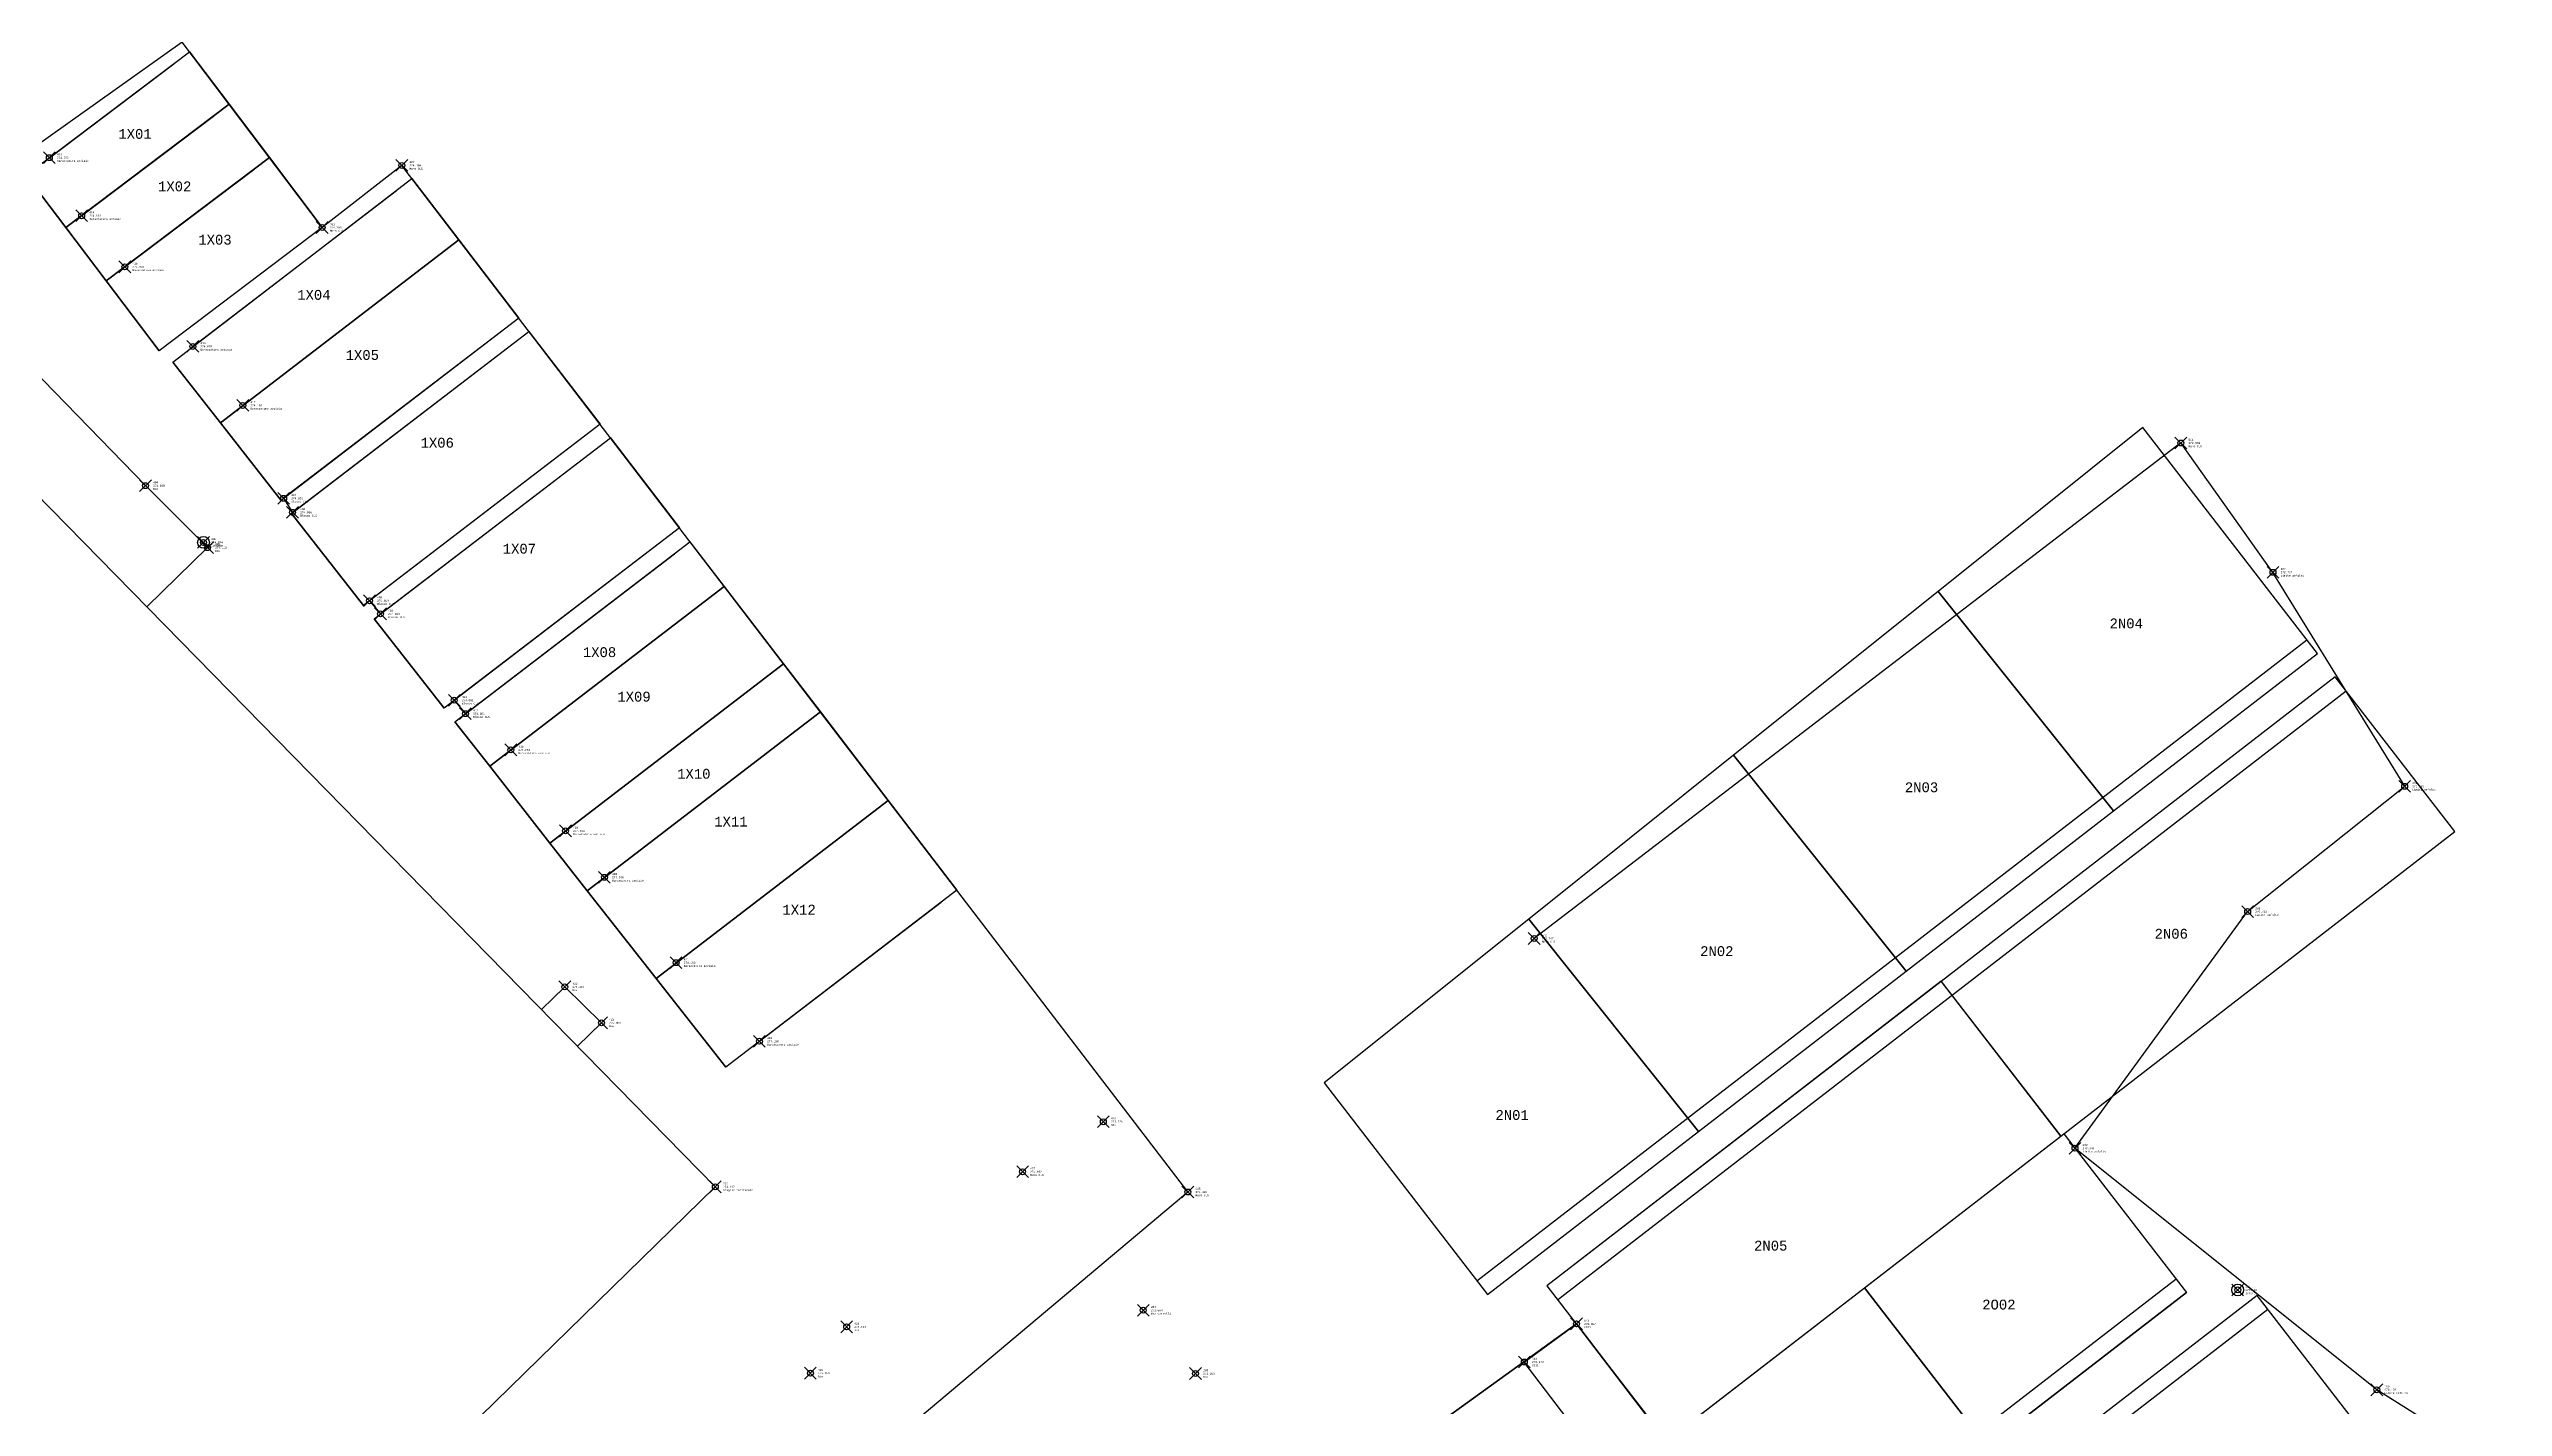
# Model space of a CAD drawing. Extents: x -300 to 923337, y -63404 to 323191.
# Drawn here: x 208588 to 333348, y 129610 to 198653 of the extents above; entities that cross this region are included whole.
import ezdxf
from ezdxf.enums import TextEntityAlignment as Align

# ---------------------------------------------------------------- set-up
doc = ezdxf.new("R2010")
doc.units = 0
doc.header["$PDMODE"] = 35
doc.header["$PDSIZE"] = 300
for name, color, linetype, lineweight in [('WF ingombro stive 2', 1, 'Continuous', 30), ('WF lato di accesso', 40, 'Continuous', 30), ('WF piazzole', 6, 'Continuous', 30), ('WF tracciatura', 30, 'Continuous', 30)]:
    doc.layers.add(name, color=color, linetype=linetype, lineweight=lineweight)
doc.layers.add('WF nome aree GPS', color=7, linetype='Continuous')
doc.layers.add('WF nuovi punti', color=6, linetype='Continuous')
doc.styles.get("Standard").update_dxf_attribs({"font": 'consola.ttf', "height": 500})

# ---------------------------------------------------------------- blocks, each defined once
blk = doc.blocks.new('rilievo 2')
at = {"color": 8}
for p, q in [((365887, -462433, -929), (374407, -456284, -1125)), ((374407, -456284, -1125), (385837, -471237, -1543))]:
    blk.add_line(p, q, dxfattribs=at)
for points in [[(161648, -448828, 1954), (186863, -479531, 1078), (241997, -524553, 234), (257566, -525503, 360), (287808, -502280, 2651), (311879, -483968, 2683), (320954, -477001, -331), (327105, -472296, -331), (335070, -466036, 2080), (354649, -449578, 2133), (314683, -397379, 2207), (310635, -400536, 2212), (303510, -391107, 2143), (295063, -397138, 2335), (271429, -369482, 1692), (264211, -374625, 1649), (263130, -375375, 1675), (222048, -404916, 2809)], [(296763, -396987, 2097), (303088, -392207, 2141)], [(298405, -399939, 2075), (305105, -394875, 2156)], [(301725, -419830, 2134), (304801, -416814, 2121), (301650, -413663, 2177), (294713, -406524, 2245), (295761, -405499, 2083), (287434, -396931, 2164), (283275, -401007, 2139)], [(300603, -402537, 2057), (307154, -397587, 2172)], [(304057, -406584, 2078), (314405, -398661, 2197)], [(306597, -409583, 2112), (316791, -401777, 2195)], [(319839, -405759, 2184), (308675, -414307, 2015), (309128, -415022, 2044), (320352, -406429, 2185)], [(421510, -463664, -1858), (415096, -459635, -1816), (399752, -447354, -1648), (408530, -435321, -1264), (416515, -428951, -1306), (409819, -418071, -1234), (405135, -411494, 947), (372257, -436688, -825)], [(323967, -411150, 2179), (313043, -419514, 2052), (313600, -420183, 2111), (324496, -411841, 2182)], [(328001, -416419, 2175), (317349, -424574, 2100), (317917, -425259, 2090), (328541, -417124, 2174)], [(320224, -427097, 2056), (330281, -419397, 2168)], [(323005, -431217, 2085), (333298, -423337, 2165)], [(324984, -433577, 2055), (335168, -425780, 2159)], [(328627, -437920, 2159), (338611, -430276, 2161)], [(332865, -441915, 2188), (342105, -434840, 2157)], [(323620, -442168, 2127), (324835, -440977, 2071), (322970, -439148, 2166), (321792, -440303, 2128)]]:
    blk.add_polyline3d(points, dxfattribs=at)
blk.add_polyline3d([(330623, -449313, 2125), (301532, -477741, 2033), (237357, -412142, 2131), (266341, -383731, 2144)], close=True, dxfattribs=at)
at = {"color": 1}
blk.add_polyline3d([(371754, -458224, -1018), (374407, -456284, -1125), (385837, -471237, -1543), (383252, -473334, -1493)], close=True, dxfattribs=at)
for centre in [(304599, -416550, 2033), (408027, -454559, -1799)]:
    blk.add_circle(centre, 300, dxfattribs=at)
at = {"color": 8}
for p in [(296763, -396987, 2097), (314683, -397379, 2207), (298405, -399939, 2075), (310635, -400536, 2212), (300603, -402537, 2057), (304057, -406584, 2078), (306597, -409583, 2112), (405135, -411494, 947), (301650, -413663, 2177), (308675, -414307, 2015), (309128, -415022, 2044), (304599, -416550, 2033), (304801, -416814, 2121), (409819, -418071, -1234), (313043, -419514, 2052), (313600, -420183, 2111), (317349, -424574, 2100), (317917, -425259, 2090), (320224, -427097, 2056), (416515, -428951, -1306), (323005, -431217, 2085), (324984, -433577, 2055), (408530, -435321, -1264), (372257, -436688, -825), (322970, -439148, 2166), (328627, -437920, 2159), (324835, -440977, 2071), (332865, -441915, 2188), (350349, -446006, 1728), (399752, -447354, -1648), (346244, -448549, 2111), (330623, -449313, 2125), (354649, -449578, 2133), (408027, -454559, -1799), (337299, -456437, 2042), (352380, -455591, -437), (374407, -456284, -1125), (335457, -458790, 1967), (355037, -458810, -728), (371754, -458224, -1018), (415096, -459635, -1816)]:
    blk.add_point(p, dxfattribs=at)
for s, p in [('413', (297152, -396820, 2097)), ('274.089', (297152, -396987, 2097)), ('Baraccatura acciaio', (297152, -397153, 2097)), ('402', (315072, -397212, 2207)), ('Muro CLS', (315072, -397546, 2207)), ('274.199', (315072, -397379, 2207)), ('414', (298794, -399772, 2075)), ('274.066', (298794, -399939, 2075)), ('Baraccatura acciaio', (298794, -400106, 2075)), ('401', (311024, -400369, 2212)), ('Muro CLS', (311024, -400702, 2212)), ('274.203', (311024, -400536, 2212)), ('415', (300992, -402371, 2057)), ('274.049', (300992, -402537, 2057)), ('Baraccatura acciaio', (300992, -402704, 2057)), ('416', (304446, -406417, 2078)), ('274.070', (304446, -406584, 2078)), ('Baraccatura acciaio', (304446, -406750, 2078)), ('417', (306986, -409416, 2112)), ('274.103', (306986, -409583, 2112)), ('Baraccatura acciaio', (306986, -409749, 2112)), ('541', (405524, -411327, 947)), ('Muro CLS', (405524, -411661, 947)), ('272.939', (405524, -411494, 947)), ('404', (302039, -413496, 2177)), ('274.169', (302039, -413663, 2177)), ('Box', (302039, -413830, 2177)), ('407', (309064, -414140, 2015)), ('274.006', (309064, -414307, 2015)), ('Blocco CLS', (309064, -414473, 2015)), ('408', (309517, -414855, 2044)), ('274.036', (309517, -415022, 2044)), ('Blocco CLS', (309517, -415189, 2044)), ('406', (304988, -416383, 2033)), ('274.024', (304988, -416550, 2033)), ('Idrante', (304988, -416717, 2033)), ('405', (305190, -416647, 2121)), ('274.113', (305190, -416814, 2121)), ('Box', (305190, -416981, 2121)), ('287', (410208, -417904, -1234)), ('270.757', (410208, -418071, -1234)), ('Limite asfalto', (410208, -418237, -1234)), ('409', (313432, -419347, 2052)), ('274.043', (313432, -419514, 2052)), ('Blocco CLS', (313432, -419681, 2052)), ('410', (313989, -420016, 2111)), ('274.103', (313989, -420183, 2111)), ('Blocco CLS', (313989, -420350, 2111)), ('411', (317738, -424407, 2100)), ('274.091', (317738, -424574, 2100)), ('Blocco CLS', (317738, -424741, 2100)), ('412', (318306, -425092, 2090)), ('274.081', (318306, -425259, 2090)), ('Blocco CLS', (318306, -425425, 2090)), ('418', (320613, -426930, 2056)), ('274.048', (320613, -427097, 2056)), ('Baraccatura acciaio', (320613, -427263, 2056)), ('286', (416904, -428784, -1306)), ('270.685', (416904, -428951, -1306)), ('Limite asfalto', (416904, -429118, -1306)), ('419', (323394, -431050, 2085)), ('274.076', (323394, -431217, 2085)), ('Baraccatura acciaio', (323394, -431383, 2085)), ('420', (325373, -433410, 2055)), ('274.046', (325373, -433577, 2055)), ('Baraccatura acciaio', (325373, -433744, 2055)), ('285', (408919, -435154, -1264)), ('270.728', (408919, -435321, -1264)), ('542', (372646, -436522, -825)), ('271.167', (372646, -436688, -825)), ('Limite asfalto', (408919, -435488, -1264)), ('421', (329016, -437754, 2159)), ('274.150', (329016, -437920, 2159)), ('Muro CLS', (372646, -436855, -825)), ('422', (323359, -438981, 2166)), ('274.157', (323359, -439148, 2166)), ('Baraccatura acciaio', (329016, -438087, 2159)), ('Box', (323359, -439315, 2166)), ('423', (325224, -440810, 2071)), ('274.063', (325224, -440977, 2071)), ('Box', (325224, -441144, 2071)), ('424', (333254, -441748, 2188)), ('274.180', (333254, -441915, 2188)), ('Baraccatura acciaio', (333254, -442082, 2188)), ('426', (350738, -445839, 1728)), ('273.720', (350738, -446006, 1728)), ('Box', (350738, -446172, 1728)), ('270.343', (400140, -447354, -1648)), ('192', (400140, -447187, -1648)), ('Limite asfalto', (400140, -447520, -1648)), ('299', (331012, -449146, 2125)), ('427', (346633, -448382, 2111)), ('Muro CLS', (346633, -448715, 2111)), ('274.102', (346633, -448549, 2111)), ('Spigolo fabbricato', (331012, -449479, 2125)), ('274.117', (331012, -449313, 2125)), ('425', (355038, -449412, 2133)), ('Muro CLS', (355038, -449745, 2133)), ('274.124', (355038, -449578, 2133)), ('284', (352769, -455424, -437)), ('270.193', (408416, -454559, -1799)), ('191', (408416, -454392, -1799)), ('Idrante', (408416, -454726, -1799)), ('428', (337688, -456270, 2042)), ('274.034', (337688, -456437, 2042)), ('Box', (337688, -456604, 2042)), ('271.554', (352769, -455591, -437)), ('Box carrelli', (352769, -455758, -437)), ('CS11', (374796, -456451, -1125)), ('543', (374796, -456118, -1125)), ('270.867', (374796, -456284, -1125)), ('429', (335846, -458624, 1967)), ('273.959', (335846, -458790, 1967)), ('Box', (335846, -458957, 1967)), ('283', (355426, -458644, -728)), ('271.263', (355426, -458810, -728)), ('Box', (355426, -458977, -728)), ('CS11', (372143, -458391, -1018)), ('544', (372143, -458058, -1018)), ('270.973', (372143, -458224, -1018)), ('270.176', (415485, -459635, -1816)), ('189', (415485, -459468, -1816)), ('Limite asfalto', (415485, -459802, -1816))]:
    blk.add_text(s, height=100, dxfattribs=at).set_placement(p, align=Align.MIDDLE_LEFT)

msp = doc.modelspace()

# ---------------------------------------------------------------- linework, layer by layer
at = {"layer": 'WF ingombro stive 2'}
for points, elevation in [([(215724, 198514), (217741, 195845), (209446, 189576), (207429, 192245), (215724, 198514)], 2141), ([(217741, 195845), (219791, 193134), (211494, 186865), (209446, 189576), (217741, 195845)], 2207), ([(219790, 193133), (222474, 189582), (214180, 183311), (211494, 186865), (219790, 193133)], 2340), ([(214876, 182739), (227037, 192064), (229423, 188948), (217298, 179650), (214876, 182739)], 2076), ([(217298, 179650), (229423, 188948), (232472, 184967), (220392, 175703), (217298, 179650)], 2076), ([(220913, 175039), (232985, 184297), (236600, 179575), (224582, 170359), (220913, 175039)], 2053), ([(225119, 169675), (237128, 178884), (240633, 174307), (228676, 165137), (225119, 169675)], 2112), ([(229225, 164438), (241174, 173601), (242913, 171329), (230991, 162186), (229225, 164438)], 2092), ([(230991, 162186), (242913, 171329), (245930, 167389), (234053, 158280), (230991, 162186)], 2053), ([(234053, 158280), (245930, 167389), (247801, 164946), (235951, 155859), (234053, 158280)], 2085), ([(235951, 155859), (247801, 164946), (251243, 160449), (239446, 151402), (235951, 155859)], 2054), ([(239446, 151402), (251243, 160449), (254738, 155885), (242992, 146878), (239446, 151402)], 2054)]:
    msp.add_lwpolyline(points, dxfattribs=dict(at, elevation=elevation))
for points in [[(304635, 171076), (313553, 159915), (323917, 167921), (315044, 179408), (304635, 171076)], [(294227, 162744), (303000, 151764), (313553, 159915), (304635, 171076), (294227, 162744)], [(283819, 154412), (292447, 143613), (303000, 151764), (294227, 162744), (283819, 154412)], [(281718, 135325), (292447, 143613), (283819, 154412), (273410, 146081), (281718, 135325)]]:
    msp.add_lwpolyline(points, dxfattribs=at)
for points in [[(330908, 158870), (324826, 166736), (304795, 151247), (310877, 143381)], [(310877, 143381), (304791, 151252), (284734, 135759), (290820, 127887)], [(311030, 143499), (317266, 135427), (307133, 127600), (300897, 135672)], [(300897, 135672), (307133, 127600), (297000, 119772), (290765, 127845)]]:
    msp.add_lwpolyline(points, close=True, dxfattribs=at)
at = {"layer": 'WF ingombro stive 2', "elevation": -1838}
msp.add_lwpolyline([(328698, 125125), (320856, 135277), (310361, 127171), (318203, 117019)], close=True, dxfattribs=at)
at = {"layer": 'WF lato di accesso'}
for p, q in [((207429, 192245, 2141), (209446, 189576, 2141)), ((209446, 189576, 2141), (211494, 186865, 2340)), ((211494, 186865, 2340), (214180, 183311, 2340)), ((214876, 182739, 2076), (217298, 179650, 2076)), ((217298, 179650, 2076), (220392, 175703, 2076)), ((220913, 175039, 2053), (224582, 170359, 2053)), ((225119, 169675, 2112), (228676, 165137, 2112)), ((313553, 159915), (323917, 167921)), ((324826, 166736), (304795, 151247)), ((229225, 164438, 2092), (230991, 162186, 2053)), ((230991, 162186, 2092), (234053, 158280, 2053)), ((303000, 151764), (313553, 159915)), ((234053, 158280, 2053), (235951, 155859, 2085)), ((235951, 155859, 2085), (239446, 151402, 2054)), ((239446, 151402, 2054), (242992, 146878, 2054)), ((304795, 151247), (284734, 135759)), ((292447, 143613), (303000, 151764)), ((281718, 135325), (292447, 143613)), ((307133, 127600), (317266, 135427)), ((320856, 135277, -1838), (310361, 127171, -1838))]:
    msp.add_line(p, q, dxfattribs=at)
at = {"layer": 'WF nuovi punti'}
msp.add_point((286245, 133833), dxfattribs=at)
at = {"layer": 'WF piazzole', "elevation": -1125}
msp.add_lwpolyline([(286245, 133833), (277726, 127684), (290054, 112696), (297675, 118881), (286245, 133833)], dxfattribs=at)
at = {"layer": 'WF tracciatura'}
for p, q in [((281180, 136022), (323378, 168618)), ((285272, 135062), (325376, 166023)), ((296461, 120470), (316727, 136124)), ((300405, 118367, -1838), (321394, 134580, -1838))]:
    msp.add_line(p, q, dxfattribs=at)

# ---------------------------------------------------------------- block references
at = {"color": 251}
msp.add_blockref('rilievo 2', (-88161, 590117), dxfattribs=at)

# ---------------------------------------------------------------- texts
at = {"layer": 'WF nome aree GPS'}
for s, p in [('1X01', (212110, 194090)), ('1X02', (214127, 191421, -21)), ('1X03', (216176, 188710, 199)), ('1X04', (221204, 185905, -3)), ('1X05', (223667, 182847, 13)), ('1X06', (227477, 178386, -88)), ('1X07', (231652, 172997, -29)), ('2N04', (313350, 169199, -1676)), ('1X08', (235727, 167737, -49)), ('1X09', (237480, 165475, -88)), ('1X10', (240522, 161554, -56)), ('2N03', (302941, 160867, -1676)), ('1X11', (242404, 159120, -87)), ('1X12', (245873, 154643, -87)), ('2N06', (315639, 153419, -1676)), ('2N02', (292533, 152536, -1676)), ('2N01', (282125, 144204, -1676)), ('2N05', (295274, 137560, -1676)), ('2O02', (306874, 134564, -1676))]:
    msp.add_text(s, height=500, dxfattribs=at).set_placement(p)

doc.saveas('drawing.dxf')
